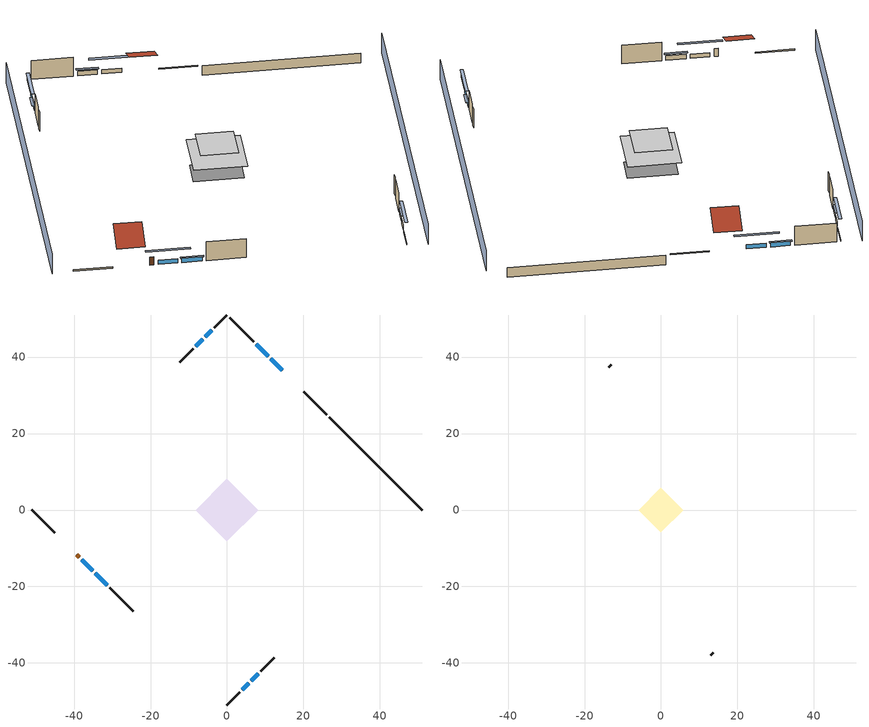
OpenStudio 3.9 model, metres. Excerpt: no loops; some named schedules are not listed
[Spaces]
conditioned space 1
 floor foundation (Slab1 construction): -6.06,1.73 -1.73,6.06 6.06,-1.73 1.73,-6.06 z-2.13
 floor adiabatic (AdiabaticFloorConstruction): -8.21,0 0,8.21 8.21,0 0,-8.21 z2.74
 wall outside (Wall1 construction): 7.05,43.96 0.66,50.35 z0.3:5.18
 wall outside (Wall2 construction): 8.77,-42.23 12.32,-38.68 z0.3:5.18
 wall outside (Wall3 construction): -30.65,-20.35 -24.53,-26.47 z0.3:5.18
 wall outside (Wall4 construction): -8.77,42.23 -12.32,38.68 z0.3:5.18
 wall outside (RimJoist1 construction): 26.1,24.9 20.09,30.92 z0.3:0.61
 wall outside (RimJoist2 construction): 0,-51 3.34,-47.66 z0.3:0.61
 wall outside (RimJoist3 construction): -51,0 -44.99,-6.01 z0.3:0.61
 wall outside (RimJoist4 construction): 0,51 -3.34,47.66 z0.3:0.61
 wall outside (AdiabaticWallConstruction): 14.43,36.57 11.39,39.61 / 10.74,40.26 7.7,43.3 z0.3:1.43; 4,-47.01 5.73,-45.27 / 6.38,-44.62 8.12,-42.89 / -38.03,-12.97 -35.07,-15.94 / -4,47.01 -5.73,45.27 / -6.38,44.62 -8.12,42.89 z0.3:1.4; -34.41,-16.59 -31.31,-19.7 z0.3:1.46
 wall outside (AdiabaticWallConstruction 1): -39.33,-11.67 -38.69,-12.32 z0.3:2.34
 wall foundation (FoundationWall1 construction): 51,0 26.76,24.25 z-2.13:0.3
 window (WindowConstruction): 14.43,36.57 11.39,39.61 z0.3:1.43
 window (WindowConstruction 1): 10.74,40.27 7.7,43.3 z0.3:1.43
 window (WindowConstruction 2): 4,-47.01 5.73,-45.28 z0.3:1.4
 window (WindowConstruction 3): 6.38,-44.62 8.11,-42.89 z0.3:1.4
 window (WindowConstruction 4): -38.03,-12.97 -35.07,-15.94 z0.3:1.4
 window (WindowConstruction 5): -34.41,-16.59 -31.31,-19.7 z0.3:1.46
 window (WindowConstruction 6): -4,47.01 -5.73,45.28 z0.3:1.4
 window (WindowConstruction 7): -6.38,44.62 -8.11,42.89 z0.3:1.4
 door (Door): -39.33,-11.67 -38.69,-12.32 z0.3:2.34
 ceiling adiabatic (AdiabaticFloorConstruction): 0,-8.21 8.21,0 0,8.21 -8.21,0 z2.74
attic - vented 1
 floor to conditioned space 1 (Floor1 construction Reversed): -5.81,0 0,5.81 5.81,0 0,-5.81 z5.18
 wall outside (Wall5 construction): 12.98,-38.02 13.66,-37.34 z0.3:5.18
 wall outside (Wall6 construction): -12.98,38.02 -13.66,37.34 z0.3:5.18
 roof outside (Roof1 construction): 15.09,35.92,5.18 11.2,32.03,7.93 15.54,27.69,7.93 19.43,31.57,5.18
 roof outside (Roof2 construction): -39.99,-11.01,5.18 -36.11,-7.13,7.93 -40.45,-2.79,7.93 -44.33,-6.67,5.18
shading: -3.23,54.24 -54.24,3.23 / 3.23,-54.24 54.24,-3.23 z0:5.18; 9.45,41.55 16.37,34.63 16.8,35.06 9.89,41.98 z4.18; 7.49,43.52 10.95,40.05 11.38,40.48 7.92,43.95 z1.74; 7.67,-43.34 2.06,-48.94 2.49,-49.38 8.1,-43.77 z4.15; 8.33,-42.67 6.17,-44.83 6.6,-45.26 8.76,-43.1 z1.71; -33.13,-17.88 -39.97,-11.03 -40.4,-11.46 -33.56,-18.31 z4.15; -31.09,-19.91 -34.63,-16.38 -35.06,-16.81 -31.52,-20.34 z1.77; -7.67,43.34 -2.06,48.94 -2.49,49.38 -8.1,43.77 z4.15; -8.33,42.67 -6.17,44.83 -6.6,45.26 -8.76,43.1 z1.71
[Site]
Portland Intl Arpt_OR: Latitude {deg}=45.59; Longitude {deg}=-122.6; Time Zone {hr}=-8; Elevation {m}=33; Terrain=Suburbs; Keep Site Location Information=Yes
[Site:GroundTemperature:Shallow]
10.2558, 8.96328, 8.85977, 9.47314, 11.9355, 14.3863, 16.5111, 17.8571, 17.9714, 16.8767, 14.8061, 12.4304
[Site:WaterMainsTemperature]
Calculation Method=Schedule; Temperature Schedule=mains temperature schedule
[Building]
Building 1
[Material] Roughness=Rough
Name | Thickness {m} | Conductivity {W/m-K} | Density {kg/m3} | Specific Heat {J/kg-K} | Thermal Absorptance | Solar Absorptance | Visible Absorptance
asphalt or fiberglass shingles | 0.00635 | 0.162714 | 1121.4 | 1465.45 | 0.9 | 0.85 | 0.85
roof rigid ins | 0.00281632 | 0.029427 | 32.04 | 1214.23 | 0.9 | 0.7 | 0.7
osb sheathing 0.5 in. | 0.0127 | 0.115458 | 512.64 | 1214.23 | 0.9 | 0.6 | 0.6
wood siding | 0.0254 | 0.102417 | 544.68 | 1172.36 | 0.9 | 0.85 | 0.85
osb sheathing 0.5 in. 1 | 0.0127 | 0.115458 | 512.64 | 1214.23 | 0.9 | 0.7 | 0.7
wall stud and cavity | 0.1397 | 0.550994 | 139.0536 | 1170.24 | 0.9 | 0.7 | 0.7
gypsum board | 0.0127 | 0.160291 | 801 | 837.4 | 0.9 | 0.6 | 0.6
wall stud and cavity 1 | 0.1397 | 0.727959 | 139.0536 | 1170.24 | 0.9 | 0.6 | 0.6
rim joist stud and cavity | 0.0508 | 0.178688 | 50.32683 | 1063.81 | 0.9 | 0.6 | 0.6
ceiling loosefill ins | 0.254 | 0.0480833 | 16.02 | 1046.75 | 0.9 | 0.7 | 0.7
ceiling stud and cavity | 0.1397 | 0.104117 | 65.682 | 1177.47 | 0.9 | 0.7 | 0.7
concrete 8.0 in. | 0.2032 | 1.803125 | 2242.8 | 837.4 | 0.9 | 0.7 | 0.7
gypsum board 1 | 0.0127 | 0.160291 | 801 | 837.4 | 0.9 | 0.7 | 0.7
concrete 4.0 in. | 0.1016 | 1.803125 | 2242.8 | 837.4 | 0.9 | 0.7 | 0.7
floor covering | 0.0127 | 0.0450781 | 54.468 | 1339.84 | 0.9 | 0.9 | 0.9
wood siding 1; wood siding 2 | 0.0254 | 0.102417 | 544.68 | 1172.36
wall rigid ins; floor rigid ins | 0.512978 | 0.029427 | 32.04 | 1214.23 | 0.9 | 0.7 | 0.7
wall stud and cavity 2 | 0.0889 | 0.380278 | 52.3479 | 1209.89 | 0.9 | 0.7 | 0.7
door material | 0.04445 | 0.0612267 | 512.64 | 1214.23 | 0.9 | 0.7 | 0.7
floor stud and cavity | 0.1397 | 1.75129 | 37.0049 | 1207.88 | 0.9 | 0.7 | 0.7
osb sheathing 0.75 in. | 0.01905 | 0.115458 | 512.64 | 1214.23 | 0.9 | 0.7 | 0.7
floor covering 1 | 0.0127 | 0.0433444 | 54.468 | 1339.84 | 0.9 | 0.6 | 0.6
wall stud and cavity 3 | 0.0889 | 0.391764 | 83.0341 | 1211.67 | 0.9 | 0.7 | 0.7
furniture material conditioned space 1 | 0.1524 | 0.115458 | 640.8 | 1214.23 | 0.9 | 0.6 | 0.6
[Construction]
Roof1 construction; Roof2 construction: asphalt or fiberglass shingles, roof rigid ins, osb sheathing 0.5 in.
Wall1 construction; Wall2 construction; Wall3 construction; Wall4 construction: wood siding, osb sheathing 0.5 in. 1, wall stud and cavity, gypsum board
Wall5 construction; Wall6 construction: wood siding, osb sheathing 0.5 in. 1, wall stud and cavity 1
RimJoist1 construction; RimJoist2 construction; RimJoist3 construction; RimJoist4 construction: wood siding, rim joist stud and cavity
Floor1 construction Reversed: gypsum board, ceiling stud and cavity, ceiling loosefill ins
FoundationWall1 construction: concrete 8.0 in., gypsum board 1
Slab1 construction: concrete 4.0 in., floor covering
WindowConstruction; WindowConstruction 1; WindowConstruction 2; WindowConstruction 3; WindowConstruction 4; WindowConstruction 5; WindowConstruction 6; WindowConstruction 7: WindowMaterial
AdiabaticWallConstruction: wood siding 1, wall rigid ins, wall stud and cavity 2, gypsum board
Door: door material
AdiabaticWallConstruction 1: wood siding 2, wall rigid ins, wall stud and cavity 2, gypsum board
AdiabaticFloorConstruction: floor stud and cavity, floor rigid ins, osb sheathing 0.75 in., floor covering 1
PartitionWallConstruction: gypsum board, wall stud and cavity 3, gypsum board
furniture construction conditioned space 1: furniture material conditioned space 1
[WindowMaterial:SimpleGlazingSystem]
WindowMaterial: U-Factor {W/m2-K}=2.15764; Solar Heat Gain Coefficient=0.44
[ThermalZone] Multiplier=1; Use Ideal Air Loads=No
Name | Volume {m3} | Thermostat
conditioned space | 493.619 | conditioned space temperature setpoint
attic - vented | 41.3126
[Sizing:Zone]
attic - vented: Zone Cooling Design Supply Air Temperature Input Method=SupplyAirTemperature; Zone Cooling Design Supply Air Temperature {C}=14; Zone Cooling Design Supply Air Temperature Difference {deltaC}=11.11; Zone Heating Design Supply Air Temperature Input Method=SupplyAirTemperature; Zone Heating Design Supply Air Temperature {C}=40; Zone Heating Design Supply Air Temperature Difference {deltaC}=11.11; Zone Cooling Design Supply Air Humidity Ratio {kg-H2O/kg-air}=0.0085; Zone Heating Design Supply Air Humidity Ratio {kg-H2O/kg-air}=0.008; Cooling Design Air Flow Method=DesignDay; Heating Design Air Flow Method=DesignDay; Account for Dedicated Outdoor Air System=No; Dedicated Outdoor Air System Control Strategy=NeutralSupplyAir; Dedicated Outdoor Air Low Setpoint Temperature for Design {C}=autosize; Dedicated Outdoor Air High Setpoint Temperature for Design {C}=autosize; Zone Load Sizing Method=Sensible Load Only No Latent Load; Zone Latent Cooling Design Supply Air Humidity Ratio Input Method=HumidityRatioDifference; Zone Cooling Design Supply Air Humidity Ratio Difference {kgWater/kgDryAir}=0.005; Zone Latent Heating Design Supply Air Humidity Ratio Input Method=HumidityRatioDifference; Zone Humidification Design Supply Air Humidity Ratio Difference {kgWater/kgDryAir}=0.005; Sizing Option=Coincident
[Space]
Name | Thermal Zone | Volume {m3}
conditioned space 1 | conditioned space | 493.619
attic - vented 1 | attic - vented | 41.3126
[ThermostatSetpoint:DualSetpoint]
conditioned space temperature setpoint: Heating Setpoint Temperature Schedule=heating setpoint; Cooling Setpoint Temperature Schedule=cooling setpoint; Temperature Difference Between Cutout And Setpoint {deltaC}=0
[Foundation:Kiva]
Foundation Kiva 1: Initial Indoor Air Temperature {C}=12.7778; Wall Height Above Grade {m}=0.3048; Wall Depth Below Slab {m}=0.2032
[Foundation:Kiva:Settings]
Soil Conductivity {W/m-K}=1.3848; Soil Density {kg/m3}=1842.3; Soil Specific Heat {J/kg-K}=418.7; Ground Solar Absorptivity=0.9; Ground Thermal Absorptivity=0.9; Ground Surface Roughness {m}=0.03; Far-Field Width {m}=40; Deep-Ground Boundary Condition=ZeroFlux; Deep-Ground Depth {m}=40; Minimum Cell Dimension {m}=0.2; Maximum Cell Growth Coefficient=3; Simulation Timestep=Timestep
[SurfaceProperty:ExposedFoundationPerimeter]
Slab1: Exposed Perimeter Calculation Method=TotalExposedPerimeter; Total Exposed Perimeter {m}=34.29
[SurfaceProperty:IncidentSolarMultiplier] Incident Solar Multiplier=1; Incident Solar Multiplier Schedule=trans schedule winter=0.85 summer=0.7
Window1; Window2; Window3; Window4; Window5; Window6; Window7; Window8
[InternalMass:Definition] Design Level Calculation Method=SurfaceArea
Name | Construction | Surface Area {m2}
partition wall mass | PartitionWallConstruction | 202.436
furniture mass conditioned space 1 | furniture construction conditioned space 1 | 80.97429
[InternalMass] Space or SpaceType=conditioned space 1; Multiplier=1
Name | Internal Mass Definition
partition wall mass | partition wall mass
furniture mass conditioned space 1 | furniture mass conditioned space 1
[Fan:SystemModel]
central ac and furnace supply fan: Availability Schedule=Always On Discrete; Design Maximum Air Flow Rate {m3/s}=0.48469; Speed Control Method=Discrete; Electric Power Minimum Flow Rate Fraction=0.2; Design Pressure Rise {Pa}=500; Motor Efficiency=1; Motor In Air Stream Fraction=1; Design Electric Power Consumption {W}=autosize; Design Power Sizing Method=PowerPerFlow; Electric Power Per Unit Flow Rate {W/(m3/s)}=1059.44; Electric Power Per Unit Flow Rate Per Unit Pressure {W-s/m3-Pa}=1.66667; Fan Total Efficiency=0.7; Motor Loss Radiative Fraction=0; Speed Flow Fraction 1=0.97176; Speed Electric Power Fraction 1=0.91766; Speed Flow Fraction 2=1; Speed Electric Power Fraction 2=1
[EnergyManagementSystem:Sensor]
Name | Output Variable or Output Meter Index Key | Output Variable or Output Meter
central_ac_and_furnace_supply_fan_s; central_ac_and_furnace_supply_fan_s_1 | central ac and furnace supply fan | Fan Electricity Energy
water_heater_T_set | water heater setpoint | Schedule Value
out_pb_s |  | Site Outdoor Air Barometric Pressure
out_wt_s |  | Site Outdoor Air Humidity Ratio
site_vw_s |  | Site Wind Speed
cool_season | cooling season schedule | Schedule Value
central_ac_and_furnace_airloop_Fan_RTF_s | central ac and furnace supply fan | Fan Runtime Fraction Speed 1
central_ac_and_furnace_airloop_Fan_RTF_s_1 | central ac and furnace supply fan | Fan Runtime Fraction Speed 2
natural_vent_s | natural vent schedule | Schedule Value
htg_sp_s; htg_sp_s_1 | heating setpoint | Schedule Value
clg_sp_s; clg_sp_s_1 | cooling setpoint | Schedule Value
htg_load_cond |  | Heating:EnergyTransfer:Zone:CONDITIONED SPACE
clg_load_cond |  | Cooling:EnergyTransfer:Zone:CONDITIONED SPACE
s_conv | Floor1 | Surface Inside Face Convection Heat Gain Energy
s_ig | Floor1 | Surface Inside Face Internal Gains Radiation Heat Gain Energy
s_sol | Floor1 | Surface Inside Face Solar Radiation Heat Gain Energy
s_lgt | Floor1 | Surface Inside Face Lights Radiation Heat Gain Energy
s_surf | Floor1 | Surface Inside Face Net Surface Thermal Radiation Heat Gain Energy
s_conv_1 | FoundationWall1 | Surface Inside Face Convection Heat Gain Energy
s_ig_1 | FoundationWall1 | Surface Inside Face Internal Gains Radiation Heat Gain Energy
s_sol_1 | FoundationWall1 | Surface Inside Face Solar Radiation Heat Gain Energy
s_lgt_1 | FoundationWall1 | Surface Inside Face Lights Radiation Heat Gain Energy
s_surf_1 | FoundationWall1 | Surface Inside Face Net Surface Thermal Radiation Heat Gain Energy
s_conv_2 | inferred conditioned ceiling | Surface Inside Face Convection Heat Gain Energy
s_ig_2 | inferred conditioned ceiling | Surface Inside Face Internal Gains Radiation Heat Gain Energy
s_sol_2 | inferred conditioned ceiling | Surface Inside Face Solar Radiation Heat Gain Energy
s_lgt_2 | inferred conditioned ceiling | Surface Inside Face Lights Radiation Heat Gain Energy
s_surf_2 | inferred conditioned ceiling | Surface Inside Face Net Surface Thermal Radiation Heat Gain Energy
s_conv_3 | inferred conditioned floor | Surface Inside Face Convection Heat Gain Energy
s_ig_3 | inferred conditioned floor | Surface Inside Face Internal Gains Radiation Heat Gain Energy
s_sol_3 | inferred conditioned floor | Surface Inside Face Solar Radiation Heat Gain Energy
s_lgt_3 | inferred conditioned floor | Surface Inside Face Lights Radiation Heat Gain Energy
s_surf_3 | inferred conditioned floor | Surface Inside Face Net Surface Thermal Radiation Heat Gain Energy
s_conv_4 | RimJoist1 | Surface Inside Face Convection Heat Gain Energy
s_ig_4 | RimJoist1 | Surface Inside Face Internal Gains Radiation Heat Gain Energy
s_sol_4 | RimJoist1 | Surface Inside Face Solar Radiation Heat Gain Energy
s_lgt_4 | RimJoist1 | Surface Inside Face Lights Radiation Heat Gain Energy
s_surf_4 | RimJoist1 | Surface Inside Face Net Surface Thermal Radiation Heat Gain Energy
s_conv_5 | RimJoist2 | Surface Inside Face Convection Heat Gain Energy
s_ig_5 | RimJoist2 | Surface Inside Face Internal Gains Radiation Heat Gain Energy
s_sol_5 | RimJoist2 | Surface Inside Face Solar Radiation Heat Gain Energy
s_lgt_5 | RimJoist2 | Surface Inside Face Lights Radiation Heat Gain Energy
s_surf_5 | RimJoist2 | Surface Inside Face Net Surface Thermal Radiation Heat Gain Energy
s_conv_6 | RimJoist3 | Surface Inside Face Convection Heat Gain Energy
s_ig_6 | RimJoist3 | Surface Inside Face Internal Gains Radiation Heat Gain Energy
s_sol_6 | RimJoist3 | Surface Inside Face Solar Radiation Heat Gain Energy
s_lgt_6 | RimJoist3 | Surface Inside Face Lights Radiation Heat Gain Energy
s_surf_6 | RimJoist3 | Surface Inside Face Net Surface Thermal Radiation Heat Gain Energy
s_conv_7 | RimJoist4 | Surface Inside Face Convection Heat Gain Energy
s_ig_7 | RimJoist4 | Surface Inside Face Internal Gains Radiation Heat Gain Energy
s_sol_7 | RimJoist4 | Surface Inside Face Solar Radiation Heat Gain Energy
s_lgt_7 | RimJoist4 | Surface Inside Face Lights Radiation Heat Gain Energy
s_surf_7 | RimJoist4 | Surface Inside Face Net Surface Thermal Radiation Heat Gain Energy
s_conv_8 | Slab1 | Surface Inside Face Convection Heat Gain Energy
s_ig_8 | Slab1 | Surface Inside Face Internal Gains Radiation Heat Gain Energy
s_sol_8 | Slab1 | Surface Inside Face Solar Radiation Heat Gain Energy
s_lgt_8 | Slab1 | Surface Inside Face Lights Radiation Heat Gain Energy
s_surf_8 | Slab1 | Surface Inside Face Net Surface Thermal Radiation Heat Gain Energy
ss_sol | Door1 | Surface Inside Face Solar Radiation Heat Gain Energy
ss_lgt | Door1 | Surface Inside Face Lights Radiation Heat Gain Energy
ss_conv | Door1 | Surface Inside Face Convection Heat Gain Energy
ss_ig | Door1 | Surface Inside Face Internal Gains Radiation Heat Gain Energy
ss_surf | Door1 | Surface Inside Face Net Surface Thermal Radiation Heat Gain Energy
ss_conv_1 | Window1 | Surface Inside Face Convection Heat Gain Energy
ss_ig_1 | Window1 | Surface Inside Face Internal Gains Radiation Heat Gain Energy
ss_surf_1 | Window1 | Surface Inside Face Net Surface Thermal Radiation Heat Gain Energy
ss_trans_in | Window1 | Surface Window Transmitted Solar Radiation Rate
ss_back_out | Window1 | Surface Window Shortwave from Zone Back Out Window Heat Transfer Rate
ss_trans_out | Window1 | Surface Inside Face Initial Transmitted Diffuse Transmitted Out Window Solar Radiation Rate
ss_conv_2 | Window2 | Surface Inside Face Convection Heat Gain Energy
ss_ig_2 | Window2 | Surface Inside Face Internal Gains Radiation Heat Gain Energy
ss_surf_2 | Window2 | Surface Inside Face Net Surface Thermal Radiation Heat Gain Energy
ss_trans_in_1 | Window2 | Surface Window Transmitted Solar Radiation Rate
ss_back_out_1 | Window2 | Surface Window Shortwave from Zone Back Out Window Heat Transfer Rate
ss_trans_out_1 | Window2 | Surface Inside Face Initial Transmitted Diffuse Transmitted Out Window Solar Radiation Rate
ss_conv_3 | Window3 | Surface Inside Face Convection Heat Gain Energy
ss_ig_3 | Window3 | Surface Inside Face Internal Gains Radiation Heat Gain Energy
ss_surf_3 | Window3 | Surface Inside Face Net Surface Thermal Radiation Heat Gain Energy
ss_trans_in_2 | Window3 | Surface Window Transmitted Solar Radiation Rate
ss_back_out_2 | Window3 | Surface Window Shortwave from Zone Back Out Window Heat Transfer Rate
ss_trans_out_2 | Window3 | Surface Inside Face Initial Transmitted Diffuse Transmitted Out Window Solar Radiation Rate
ss_conv_4 | Window4 | Surface Inside Face Convection Heat Gain Energy
ss_ig_4 | Window4 | Surface Inside Face Internal Gains Radiation Heat Gain Energy
ss_surf_4 | Window4 | Surface Inside Face Net Surface Thermal Radiation Heat Gain Energy
ss_trans_in_3 | Window4 | Surface Window Transmitted Solar Radiation Rate
ss_back_out_3 | Window4 | Surface Window Shortwave from Zone Back Out Window Heat Transfer Rate
ss_trans_out_3 | Window4 | Surface Inside Face Initial Transmitted Diffuse Transmitted Out Window Solar Radiation Rate
ss_conv_5 | Window5 | Surface Inside Face Convection Heat Gain Energy
ss_ig_5 | Window5 | Surface Inside Face Internal Gains Radiation Heat Gain Energy
ss_surf_5 | Window5 | Surface Inside Face Net Surface Thermal Radiation Heat Gain Energy
ss_trans_in_4 | Window5 | Surface Window Transmitted Solar Radiation Rate
ss_back_out_4 | Window5 | Surface Window Shortwave from Zone Back Out Window Heat Transfer Rate
ss_trans_out_4 | Window5 | Surface Inside Face Initial Transmitted Diffuse Transmitted Out Window Solar Radiation Rate
ss_conv_6 | Window6 | Surface Inside Face Convection Heat Gain Energy
ss_ig_6 | Window6 | Surface Inside Face Internal Gains Radiation Heat Gain Energy
ss_surf_6 | Window6 | Surface Inside Face Net Surface Thermal Radiation Heat Gain Energy
ss_trans_in_5 | Window6 | Surface Window Transmitted Solar Radiation Rate
ss_back_out_5 | Window6 | Surface Window Shortwave from Zone Back Out Window Heat Transfer Rate
ss_trans_out_5 | Window6 | Surface Inside Face Initial Transmitted Diffuse Transmitted Out Window Solar Radiation Rate
ss_conv_7 | Window7 | Surface Inside Face Convection Heat Gain Energy
ss_ig_7 | Window7 | Surface Inside Face Internal Gains Radiation Heat Gain Energy
ss_surf_7 | Window7 | Surface Inside Face Net Surface Thermal Radiation Heat Gain Energy
ss_trans_in_6 | Window7 | Surface Window Transmitted Solar Radiation Rate
ss_back_out_6 | Window7 | Surface Window Shortwave from Zone Back Out Window Heat Transfer Rate
ss_trans_out_6 | Window7 | Surface Inside Face Initial Transmitted Diffuse Transmitted Out Window Solar Radiation Rate
ss_conv_8 | Window8 | Surface Inside Face Convection Heat Gain Energy
ss_ig_8 | Window8 | Surface Inside Face Internal Gains Radiation Heat Gain Energy
ss_surf_8 | Window8 | Surface Inside Face Net Surface Thermal Radiation Heat Gain Energy
ss_trans_in_7 | Window8 | Surface Window Transmitted Solar Radiation Rate
ss_back_out_7 | Window8 | Surface Window Shortwave from Zone Back Out Window Heat Transfer Rate
ss_trans_out_7 | Window8 | Surface Inside Face Initial Transmitted Diffuse Transmitted Out Window Solar Radiation Rate
s_conv_9 | Wall1 | Surface Inside Face Convection Heat Gain Energy
s_ig_9 | Wall1 | Surface Inside Face Internal Gains Radiation Heat Gain Energy
s_sol_9 | Wall1 | Surface Inside Face Solar Radiation Heat Gain Energy
s_lgt_9 | Wall1 | Surface Inside Face Lights Radiation Heat Gain Energy
s_surf_9 | Wall1 | Surface Inside Face Net Surface Thermal Radiation Heat Gain Energy
s_conv_10 | Wall2 | Surface Inside Face Convection Heat Gain Energy
s_ig_10 | Wall2 | Surface Inside Face Internal Gains Radiation Heat Gain Energy
s_sol_10 | Wall2 | Surface Inside Face Solar Radiation Heat Gain Energy
s_lgt_10 | Wall2 | Surface Inside Face Lights Radiation Heat Gain Energy
s_surf_10 | Wall2 | Surface Inside Face Net Surface Thermal Radiation Heat Gain Energy
s_conv_11 | Wall3 | Surface Inside Face Convection Heat Gain Energy
s_ig_11 | Wall3 | Surface Inside Face Internal Gains Radiation Heat Gain Energy
s_sol_11 | Wall3 | Surface Inside Face Solar Radiation Heat Gain Energy
s_lgt_11 | Wall3 | Surface Inside Face Lights Radiation Heat Gain Energy
s_surf_11 | Wall3 | Surface Inside Face Net Surface Thermal Radiation Heat Gain Energy
s_conv_12 | Wall4 | Surface Inside Face Convection Heat Gain Energy
s_ig_12 | Wall4 | Surface Inside Face Internal Gains Radiation Heat Gain Energy
s_sol_12 | Wall4 | Surface Inside Face Solar Radiation Heat Gain Energy
s_lgt_12 | Wall4 | Surface Inside Face Lights Radiation Heat Gain Energy
s_surf_12 | Wall4 | Surface Inside Face Net Surface Thermal Radiation Heat Gain Energy
im_conv | furniture mass conditioned space 1 | Surface Inside Face Convection Heat Gain Energy
im_ig | furniture mass conditioned space 1 | Surface Inside Face Internal Gains Radiation Heat Gain Energy
im_sol | furniture mass conditioned space 1 | Surface Inside Face Solar Radiation Heat Gain Energy
im_lgt | furniture mass conditioned space 1 | Surface Inside Face Lights Radiation Heat Gain Energy
im_surf | furniture mass conditioned space 1 | Surface Inside Face Net Surface Thermal Radiation Heat Gain Energy
im_conv_1 | partition wall mass | Surface Inside Face Convection Heat Gain Energy
im_ig_1 | partition wall mass | Surface Inside Face Internal Gains Radiation Heat Gain Energy
im_sol_1 | partition wall mass | Surface Inside Face Solar Radiation Heat Gain Energy
im_lgt_1 | partition wall mass | Surface Inside Face Lights Radiation Heat Gain Energy
im_surf_1 | partition wall mass | Surface Inside Face Net Surface Thermal Radiation Heat Gain Energy
airflow_gain | infil flow | Infiltration Sensible Heat Gain Energy
airflow_loss | infil flow | Infiltration Sensible Heat Loss Energy
airflow_gain_1 | natural vent flow | Infiltration Sensible Heat Gain Energy
airflow_loss_1 | natural vent flow | Infiltration Sensible Heat Loss Energy
airflow_gain_2 | whole house fan flow | Infiltration Sensible Heat Gain Energy
airflow_loss_2 | whole house fan flow | Infiltration Sensible Heat Loss Energy
mv_conv | mech vent house fan | Electric Equipment Convective Heating Energy
mv_rad | mech vent house fan | Electric Equipment Radiant Heating Energy
mv_conv_1 | mech vent house fan cfis | Electric Equipment Convective Heating Energy
mv_rad_1 | mech vent house fan cfis | Electric Equipment Radiant Heating Energy
mv_conv_2 | mech vent house fan latent load | Other Equipment Convective Heating Energy
mv_rad_2 | mech vent house fan latent load | Other Equipment Radiant Heating Energy
mv_conv_3 | mech vent house fan sensible load | Other Equipment Convective Heating Energy
mv_rad_3 | mech vent house fan sensible load | Other Equipment Radiant Heating Energy
ig_ee_conv | clothes dryer | Electric Equipment Convective Heating Energy
ig_ee_rad | clothes dryer | Electric Equipment Radiant Heating Energy
ig_ee_conv_1 | clothes washer | Electric Equipment Convective Heating Energy
ig_ee_rad_1 | clothes washer | Electric Equipment Radiant Heating Energy
ig_ee_conv_2 | cooking range | Electric Equipment Convective Heating Energy
ig_ee_rad_2 | cooking range | Electric Equipment Radiant Heating Energy
ig_ee_conv_3 | dishwasher | Electric Equipment Convective Heating Energy
ig_ee_rad_3 | dishwasher | Electric Equipment Radiant Heating Energy
ig_ee_conv_4 | fridge | Electric Equipment Convective Heating Energy
ig_ee_rad_4 | fridge | Electric Equipment Radiant Heating Energy
ig_ee_conv_5 | whole house fan | Electric Equipment Convective Heating Energy
ig_ee_rad_5 | whole house fan | Electric Equipment Radiant Heating Energy
ig_oe_conv | clothes dryer 1 | Other Equipment Convective Heating Energy
ig_oe_rad | clothes dryer 1 | Other Equipment Radiant Heating Energy
ig_oe_conv_1 | cooking range 1 | Other Equipment Convective Heating Energy
ig_oe_rad_1 | cooking range 1 | Other Equipment Radiant Heating Energy
ig_oe_conv_2 | general water use latent | Other Equipment Convective Heating Energy
ig_oe_rad_2 | general water use latent | Other Equipment Radiant Heating Energy
ig_oe_conv_3 | general water use sensible | Other Equipment Convective Heating Energy
ig_oe_rad_3 | general water use sensible | Other Equipment Radiant Heating Energy
ig_oe_conv_4 | water heater energy adjustment1 | Other Equipment Convective Heating Energy
ig_oe_rad_4 | water heater energy adjustment1 | Other Equipment Radiant Heating Energy
ig_oe_conv_5 | water heater lat | Other Equipment Convective Heating Energy
ig_oe_rad_5 | water heater lat | Other Equipment Radiant Heating Energy
ig_oe_conv_6 | water heater sens | Other Equipment Convective Heating Energy
ig_oe_rad_6 | water heater sens | Other Equipment Radiant Heating Energy
[EnergyManagementSystem:Program]
central_ac_and_furnace_supply_fan_disaggregate_program: Set central_ac_and_furnace_supply_fan_clg = 0; If central_ac_and_furnace_clg_coil_s > 0; Set central_ac_and_furnace_supply_fan_clg = central_ac_and_furnace_supply_fan_s; EndIf
central_ac_and_furnace_supply_fan_disaggregate_program_1: Set central_ac_and_furnace_supply_fan_primary_htg = 0; If central_ac_and_furnace_htg_coil_s > 0; Set central_ac_and_furnace_supply_fan_primary_htg = central_ac_and_furnace_supply_fan_s_1; EndIf
water_heater_InletAir: Set water_heater_Tamb_act = water_heater_amb_temp; Set water_heater_RHamb_act = 0; Set water_heater_RHamb_act = water_heater_RHamb_act + (water_heater_amb_rh / 100) / 1; Set water_heater_sens_act = (0 - water_heater_sens_cool - (water_heater_tl + water_heater_fan_pwr)) / 1; Set water_heater_lat_act = (0 - water_heater_lat_cool) / 1
water_heater_Control: Set water_heater_HPWHSchedOverride = water_heater_T_set; If (water_heater_amb_temp<5.56) || (water_heater_amb_temp>48.89); Set water_heater_UESchedOverride = water_heater_T_set; Set water_heater_LESchedOverride = water_heater_T_set; Else; Set water_heater_UESchedOverride = water_heater_T_set - 9.0; Set water_heater_LESchedOverride = 0; EndIf
water_heater_hpwh_EC_adj: If WarmupFlag == 0; Set dhw_e_cons = water_heater_tank_energy + water_heater_tank_on_cycle_parasitic + water_heater_tank_off_cycle_parasitic + water_heater_coil_energy + water_heater_fan_energy; Set water_heater_hpwh_ec_adj_act = 0.0 * dhw_e_cons / 1; EndIf
fridge_schedule_program: Set Tin = fridge_tin_s*(9.0/5.0)+32.0; Set fridge_schedule_act = 0; If (Hour == 0); Set fridge_schedule_act = (-0.487+0.019*Tin); ElseIf (Hour == 1); Set fridge_schedule_act = (-0.34+0.016*Tin); ElseIf (Hour == 2); Set fridge_schedule_act = (-0.37+0.017*Tin); ElseIf (Hour == 3); Set fridge_schedule_act = (-0.361+0.016*Tin); ElseIf (Hour == 4); Set fridge_schedule_act = (-0.515+0.018*Tin); ElseIf (Hour == 5); Set fridge_schedule_act = (-0.684+0.021*Tin); ElseIf (Hour == 6); Set fridge_schedule_act = (-0.471+0.019*Tin); ElseIf (Hour == 7); Set fridge_schedule_act = (-0.159+0.015*Tin); ElseIf (Hour == 8); Set fridge_schedule_act = (-0.079+0.015*Tin); ElseIf (Hour == 9); Set fridge_schedule_act = (-0.417+0.019*Tin); ElseIf (Hour == 10); Set fridge_schedule_act = (-0.411+0.018*Tin); ElseIf (Hour == 11); Set fridge_schedule_act = (-0.386+0.018*Tin); ElseIf (Hour == 12); Set fridge_schedule_act = (-0.24+0.016*Tin); ElseIf (Hour == 13); Set fridge_schedule_act = (-0.314+0.017*Tin); ElseIf (Hour == 14); Set fridge_schedule_act = (-0.16+0.015*Tin); ElseIf (Hour == 15); Set fridge_schedule_act = (-0.121+0.015*Tin); ElseIf (Hour == 16); Set fridge_schedule_act = (-0.469+0.02*Tin); ElseIf (Hour == 17); Set fridge_schedule_act = (-0.412+0.02*Tin); ElseIf (Hour == 18); Set fridge_schedule_act = (-0.091+0.017*Tin); ElseIf (Hour == 19); Set fridge_schedule_act = (0.077+0.014*Tin); ElseIf (Hour == 20); Set fridge_schedule_act = (-0.118+0.016*Tin); ElseIf (Hour == 21); Set fridge_schedule_act = (-0.247+0.017*Tin); ElseIf (Hour == 22); Set fridge_schedule_act = (-0.445+0.019*Tin); ElseIf (Hour == 23); Set fridge_schedule_act = (-0.544+0.02*Tin); EndIf
natural_vent_program: Set Tin = tin_s; Set Tout = tout_s; Set Wout = out_wt_s; Set Pbar = out_pb_s; Set Phiout = (@RhFnTdbWPb Tout Wout Pbar); Set MaxHR = 0.0115; Set Tnvsp = (htg_sp_s + clg_sp_s) / 2; Set NVavail = natural_vent_s; Set ClgSsnAvail = cool_season; Set Qnv = 0; Set Qwhf = 0; Set whole_house_fan_mix_act = 0; Set whole_house_fan_act = 0; If ((Wout < MaxHR) && (Tin > Tout) && (Tin > Tnvsp) && (ClgSsnAvail > 0)); Set WHF_Flow = 0; Set Adj = (Tin-Tnvsp)/(Tin-Tout); Set Adj = (@Min Adj 1); Set Adj = (@Max Adj 0); If (WHF_Flow > 0); Set Qwhf = WHF_Flow*Adj; Set whole_house_fan_mix_act = WHF_Flow*Adj; Set WHF_W = 0; Set whole_house_fan_act = WHF_W*Adj; ElseIf (NVavail > 0); Set NVArea = 0; Set Cs = 0.0001989901015519336; Set Cw = 9.427809940705214e-05; Set Tdiff = Tin-Tout; Set dT = (@Abs Tdiff); Set Vwind = site_vw_s; Set SGNV = NVArea*Adj*((((Cs*dT)+(Cw*(Vwind^2)))^0.5)/1000); Set MaxNV = 2.7423292766208007; Set Qnv = (@Min SGNV MaxNV); EndIf; EndIf; Set natural_vent_flow_act = Qnv; Set whole_house_fan_flow_act = Qwhf; Set natural_vent_program_Qnv = Qnv; Set natural_vent_program_Qwhf = Qwhf
infil_program: Set p_m = 0.14; Set p_s = 0.22; Set s_m = 270; Set s_s = 370; Set z_m = 9.99744; Set z_s = 5.410200000000001; Set f_t = (((s_m/z_m)^p_m)*((z_s/s_s)^p_s)); Set Tdiff = tin_s-tout_s; Set dT = @Abs Tdiff; Set c = 0.2667; Set Cs = 0.1015; Set Cw = 0.1495; Set n = 0.65; Set sft = (f_t*0.7000000000000001); Set temp1 = ((c*Cw)*((sft*site_vw_s)^(2*n)))^2; Set Qinf = (((c*Cs*(dT^n))^2)+temp1)^0.5; Set Qinf = (@Max Qinf 0); Set mech_vent_house_fan_sensible_load_act = 0.0; Set mech_vent_house_fan_latent_load_act = 0.0; Set OASupInPb = out_pb_s; Set OASupInTemp = tout_s; Set OASupInW = out_wt_s; Set OASupRho = (@RhoAirFnPbTdbW OASupInPb OASupInTemp OASupInW); Set OASupCp = (@CpAirFnW OASupInW); Set OASupInEnth = (@HFnTdbW OASupInTemp OASupInW); Set ZoneTemp = tin_s; Set ZoneW = win_s; Set ZoneCp = (@CpAirFnW ZoneW); Set ZoneAirEnth = (@HFnTdbW ZoneTemp ZoneW); Set mech_vent_house_fan_cfis_act = 0.0; Set QWHV_cfis_sup = 0.0; Set QWHV_cfis_suppl_sup = 0.0; Set QWHV_cfis_suppl_exh = 0.0; Set Qrange = 0; Set Qbath = 0; Set Qdryer = 0; Set QWHV_sup = 0.0; Set QWHV_exh = 0.0; Set Qsupply = QWHV_sup + QWHV_cfis_sup + QWHV_cfis_suppl_sup; Set Qexhaust = Qrange + Qbath + Qdryer + QWHV_exh + QWHV_cfis_suppl_exh; Set Qfan = (@Max Qexhaust Qsupply); Set Qducts = 0; If Qducts < 0; Set Qsupply = Qsupply - Qducts; Else; Set Qexhaust = Qexhaust + Qducts; EndIf; Set Qfan_with_ducts = (@Max Qexhaust Qsupply); Set Qimb = (@Abs (Qsupply - Qexhaust)); If Qinf + Qimb > 0; Set Qtot = Qfan_with_ducts + (Qinf^2) / (Qinf + Qimb); Else; Set Qtot = Qfan_with_ducts; EndIf; Set Qinf_adj = Qtot - Qfan; Set infil_flow_act = Qinf_adj; Set infil_program_Qinf = Qinf_adj; Set infil_program_Qfan = Qfan; Set Qload = Qfan; Set Effectiveness_Sens = 0.0; Set Effectiveness_Lat = 0.0; Set Fan_MFR = Qload * OASupRho; Set ZoneInEnth = OASupInEnth; Set ZoneInTemp = OASupInTemp; Set FanTotalToCond = Fan_MFR * (ZoneInEnth - ZoneAirEnth); Set FanSensToCond = Fan_MFR * ZoneCp * (ZoneInTemp - ZoneTemp); Set FanLatToCond = FanTotalToCond - FanSensToCond; Set mech_vent_house_fan_sensible_load_act = mech_vent_house_fan_sensible_load_act + FanSensToCond; Set mech_vent_house_fan_latent_load_act = mech_vent_house_fan_latent_load_act + FanLatToCond
unmet_hours_program: Set htg_unmet_hours = 0; Set clg_unmet_hours = 0; Set unit_htg_unmet_hours = 0; If ((DayOfYear >= 1) && (DayOfYear <= 365)); Set unit_htg_unmet_hours = unit_htg_unmet_hours + conditioned_space_htg_unmet_s; If unit_htg_unmet_hours > htg_unmet_hours; Set htg_unmet_hours = unit_htg_unmet_hours; EndIf; EndIf; Set unit_clg_unmet_hours = 0; If ((DayOfYear >= 1) && (DayOfYear <= 365)); Set unit_clg_unmet_hours = unit_clg_unmet_hours + conditioned_space_clg_unmet_s; If unit_clg_unmet_hours > clg_unmet_hours; Set clg_unmet_hours = unit_clg_unmet_hours; EndIf; EndIf
total_loads_program: Set loads_htg_tot = 0; Set loads_clg_tot = 0; If htg_load_cond > 0; Set loads_htg_tot = loads_htg_tot + (htg_load_cond - clg_load_cond) * 1.0; EndIf; Set loads_htg_tot = (@Max loads_htg_tot 0); If clg_load_cond > 0; Set loads_clg_tot = loads_clg_tot + (clg_load_cond - htg_load_cond) * 1.0; EndIf; Set loads_clg_tot = (@Max loads_clg_tot 0)
total_airflows_program: Set total_infil_flow_rate = 0; Set total_mechvent_flow_rate = 0; Set total_natvent_flow_rate = 0; Set total_whf_flow_rate = 0; Set total_infil_flow_rate = total_infil_flow_rate + (infil_program_Qinf * 1); Set total_mechvent_flow_rate = total_mechvent_flow_rate + (infil_program_Qfan * 1); Set total_natvent_flow_rate = total_natvent_flow_rate + (natural_vent_program_Qnv * 1); Set total_whf_flow_rate = total_whf_flow_rate + (natural_vent_program_Qwhf * 1)
[EnergyManagementSystem:ProgramCallingManager]
central_ac_and_furnace_supply_fan_disaggregate_program_calling_manager: EndOfSystemTimestepBeforeHVACReporting; central_ac_and_furnace_supply_fan_disaggregate_program
central_ac_and_furnace_supply_fan_disaggregate_program_calling_manager 1: EndOfSystemTimestepBeforeHVACReporting; central_ac_and_furnace_supply_fan_disaggregate_program_1
water_heater_ProgramManager: InsideHVACSystemIterationLoop; water_heater_Control; water_heater_InletAir
water_heater_hpwh_EC_adj_ProgramManager: EndOfSystemTimestepBeforeHVACReporting; water_heater_hpwh_EC_adj
fridge_schedule_program_calling_manager: BeginZoneTimestepAfterInitHeatBalance; fridge_schedule_program
natural_vent_program_calling_manager: BeginZoneTimestepAfterInitHeatBalance; natural_vent_program
infil_program_calling_manager: BeginZoneTimestepAfterInitHeatBalance; infil_program
unmet_hours_program_calling_manager: EndOfZoneTimestepBeforeZoneReporting; unmet_hours_program
total_loads_program_calling_manager: EndOfZoneTimestepAfterZoneReporting; total_loads_program
component_loads_program_calling_manager: EndOfZoneTimestepAfterZoneReporting; component_loads_program
total_airflows_program_calling_manager: EndOfZoneTimestepAfterZoneReporting; total_airflows_program
[EnergyManagementSystem:OutputVariable] Type of Data in Variable=Summed; Update Frequency=SystemTimestep; Units=J
Name | EMS Variable | EMS Program or Subroutine
central ac and furnace supply fan disaggregate clg | central_ac_and_furnace_supply_fan_clg | central_ac_and_furnace_supply_fan_disaggregate_program
central ac and furnace supply fan disaggregate htg primary | central_ac_and_furnace_supply_fan_primary_htg | central_ac_and_furnace_supply_fan_disaggregate_program_1
[EnergyManagementSystem:Actuator]
Name | Actuated Component | Actuated Component Type | Actuated Component Control Type | Zone or Space
water_heater_sens_act | water heater sens | OtherEquipment | Power Level | conditioned space 1
water_heater_lat_act | water heater lat | OtherEquipment | Power Level | conditioned space 1
water_heater_LESchedOverride | water heater BottomElementSetpoint | Schedule:Constant | Schedule Value
water_heater_UESchedOverride | water heater TopElementSetpoint | Schedule:Constant | Schedule Value
water_heater_HPWHSchedOverride | water heater setpoint | Schedule:Constant | Schedule Value
water_heater_hpwh_ec_adj_act | water heater energy adjustment1 | OtherEquipment | Power Level | conditioned space 1
fridge_schedule_act | fridge schedule | Schedule:Constant | Schedule Value
natural_vent_flow_act | natural vent flow | Zone Infiltration | Air Exchange Flow Rate
whole_house_fan_flow_act | whole house fan flow | Zone Infiltration | Air Exchange Flow Rate
whole_house_fan_act | whole house fan | ElectricEquipment | Electricity Rate | conditioned space 1
whole_house_fan_mix_act | whole house fan mix | ZoneMixing | Air Exchange Flow Rate
mech_vent_house_fan_cfis_act | mech vent house fan cfis | ElectricEquipment | Electricity Rate | conditioned space 1
mech_vent_house_fan_sensible_load_act | mech vent house fan sensible load | OtherEquipment | Power Level | conditioned space 1
mech_vent_house_fan_latent_load_act | mech vent house fan latent load | OtherEquipment | Power Level | conditioned space 1
infil_flow_act | infil flow | Zone Infiltration | Air Exchange Flow Rate
[OtherEquipment:Definition] Design Level Calculation Method=EquipmentLevel
Name | Design Level {W} | Fraction Latent | Fraction Radiant | Fraction Lost
water heater sens; mech vent house fan sensible load | 0 | 0 | 0 | 0
water heater lat; general water use latent; mech vent house fan latent load | 0 | 1 | 0 | 0
water heater energy adjustment1 | 0.01 | 0 | 0 | 1
clothes dryer 2; cooking range 2 | 0 | 0 | 0 | 1
general water use sensible | 0 | 0 | 0.6 | 0
[OtherEquipment] Space or SpaceType=conditioned space 1
Name | Other Equipment Definition | Schedule | Fuel Type
water heater sens | water heater sens | Always On Discrete
water heater lat | water heater lat | Always On Discrete
water heater energy adjustment1 | water heater energy adjustment1 | Always On Discrete | Electricity
clothes dryer 1 | clothes dryer 2 | clothes dryer schedule | Electricity
cooking range 1 | cooking range 2 | cooking range schedule | Electricity
general water use sensible | general water use sensible | general water use schedule
general water use latent | general water use latent | general water use schedule
mech vent house fan sensible load | mech vent house fan sensible load | Always On Discrete
mech vent house fan latent load | mech vent house fan latent load | Always On Discrete
[ElectricEquipment:Definition] Design Level Calculation Method=EquipmentLevel; Fraction Latent=0
Name | Design Level {W} | Fraction Radiant | Fraction Lost
clothes washer; clothes dryer; dishwasher; cooking range; whole house fan; mech vent house fan | 0 | 0 | 1
fridge | 130.023 | 0.6 | 0
mech vent house fan cfis | 0 | 0 | 0
[ElectricEquipment] Space or SpaceType=conditioned space 1
Name | Electric Equipment Definition | Schedule
clothes washer | clothes washer | clothes washer schedule
clothes dryer | clothes dryer | clothes dryer schedule
dishwasher | dishwasher | dishwasher schedule
fridge | fridge | fridge schedule
cooking range | cooking range | cooking range schedule
whole house fan | whole house fan | Always On Discrete
mech vent house fan | mech vent house fan | mech vent house fan schedule
mech vent house fan cfis | mech vent house fan cfis | mech vent house fan cfis schedule
[WaterUse:Equipment:Definition] Peak Flow Rate {m3/s}=0
Name | Target Temperature Schedule
dhw fixtures; dhw distribution waste | mixed water temperature schedule
clothes washer; dishwasher
[WaterUse:Equipment]
Name | Water Use Equipment Definition | Flow Rate Fraction Schedule
dhw fixtures | dhw fixtures | dhw fixtures schedule
dhw distribution waste | dhw distribution waste | dhw fixtures schedule
clothes washer | clothes washer | clothes washer schedule
dishwasher | dishwasher | dishwasher schedule
[EnergyManagementSystem:InternalVariable]
central_ac_and_furnace_airloop_max_sup_fan_mfr: Internal Data Index Key=central ac and furnace supply fan; Internal Data Type=Fan Maximum Mass Flow Rate
[SpaceInfiltration:DesignFlowRate] Space or SpaceType=conditioned space 1; Schedule=Always On Discrete; Design Flow Rate Calculation Method=Flow/Space; Design Flow Rate {m3/s}=0
natural vent flow; whole house fan flow; infil flow
[ZoneMixing]
whole house fan mix: Zone or Space=attic - vented; Schedule=Always On Continuous; Design Flow Rate Calculation Method=Flow/Zone; Design Flow Rate {m3/s}=0; Source Zone or Space=conditioned space
[SpaceInfiltration:EffectiveLeakageArea]
infil attic - vented 1: Space or SpaceType=attic - vented 1; Schedule=Always On Discrete; Effective Air Leakage Area {cm2}=2248.96; Stack Coefficient=0.000127727; Wind Coefficient=4.14618e-05
[Schedule:Ruleset]
Name | Default Day Schedule
heating setpoint | heating setpoint default day
cooling setpoint | cooling setpoint default day
trans schedule winter=0.85 summer=0.7 | trans schedule winter=0.85 summer=0.7 default day
clothes washer schedule | clothes washer schedule default day
clothes dryer schedule | clothes dryer schedule default day
dishwasher schedule | dishwasher schedule default day
cooking range schedule | cooking range schedule default day
dhw fixtures schedule | dhw fixtures schedule default day
general water use schedule | general water use schedule default day
cooling season schedule | cooling season schedule default day
natural vent schedule | natural vent schedule default day
[Schedule:Day]
heating setpoint default day; cooling setpoint default day; trans schedule winter=0.85 summer=0.7 default day; clothes washer schedule default day; clothes washer schedule day 1; clothes dryer schedule default day; clothes dryer schedule day 1; dishwasher schedule default day; dishwasher schedule day 1; cooking range schedule default day; cooking range schedule day 1; dhw fixtures schedule default day; dhw fixtures schedule day 1; general water use schedule default day; general water use schedule day 1; cooling season schedule default day; cooling season schedule day; cooling season schedule day 2; natural vent schedule default day: 24, 0, 0
heating setpoint day: 24, 0, 12.7778
cooling setpoint day: 24, 0, 23.8889
trans schedule winter=0.85 summer=0.7 day; trans schedule winter=0.85 summer=0.7 day 2: 24, 0, 0.85
trans schedule winter=0.85 summer=0.7 day 1: 24, 0, 0.7
clothes washer schedule day: 1, 0, 0.104651, 2, 0, 0.0813953, 4, 0, 0.0465116, 5, 0, 0.0813953, 6, 0, 0.127907, 7, 0, 0.255814, 8, 0, 0.569767, 9, 0, 0.848837, 10, 0, 1, 11, 0, 0.976744, 12, 0, 0.872093, 13, 0, 0.77907, 14, 0, 0.697674, 15, 0, 0.569767, 16, 0, 0.593023, 17, 0, 0.581395, 21, 0, 0.569767, 22, 0, 0.546512, 23, 0, 0.372093, 24, 0, 0.197674
clothes dryer schedule day: 1, 0, 0.123457, 2, 0, 0.0740741, 3, 0, 0.0493827, 4, 0, 0.0246914, 5, 0, 0.0493827, 6, 0, 0.0740741, 7, 0, 0.197531, 8, 0, 0.395062, 9, 0, 0.592593, 10, 0, 0.839506, 11, 0, 0.962963, 12, 0, 1, 13, 0, 0.91358, 14, 0, 0.82716, 15, 0, 0.716049, 16, 0, 0.753086, 17, 0, 0.679012, 18, 0, 0.666667, 20, 0, 0.62963, 21, 0, 0.641975, 22, 0, 0.666667, 23, 0, 0.54321, 24, 0, 0.296296
dishwasher schedule day: 1, 0, 0.135135, 2, 0, 0.0630631, 3, 0, 0.045045, 5, 0, 0.027027, 6, 0, 0.0900901, 7, 0, 0.18018, 8, 0, 0.279279, 9, 0, 0.522523, 10, 0, 0.585586, 11, 0, 0.504505, 12, 0, 0.432432, 13, 0, 0.378378, 14, 0, 0.414414, 15, 0, 0.324324, 17, 0, 0.342342, 18, 0, 0.441441, 19, 0, 0.783784, 20, 0, 1, 21, 0, 0.810811, 22, 0, 0.603604, 23, 0, 0.396396, 24, 0, 0.279279
cooking range schedule day: 5, 0, 0.0597015, 6, 0, 0.11194, 7, 0, 0.171642, 8, 0, 0.291045, 11, 0, 0.343284, 12, 0, 0.402985, 13, 0, 0.462687, 14, 0, 0.343284, 15, 0, 0.291045, 16, 0, 0.402985, 17, 0, 0.567164, 18, 0, 1, 19, 0, 0.850746, 20, 0, 0.432836, 21, 0, 0.291045, 22, 0, 0.231343, 23, 0, 0.171642, 24, 0, 0.11194
dhw fixtures schedule day: 1, 0, 0.139535, 2, 0, 0.0697674, 3, 0, 0.0465116, 4, 0, 0.0581395, 5, 0, 0.116279, 6, 0, 0.395349, 7, 0, 0.906977, 8, 0, 1, 9, 0, 0.930233, 10, 0, 0.77907, 11, 0, 0.651163, 12, 0, 0.546512, 13, 0, 0.465116, 14, 0, 0.406977, 15, 0, 0.383721, 16, 0, 0.360465, 17, 0, 0.44186, 18, 0, 0.593023, 20, 0, 0.697674, 21, 0, 0.639535, 22, 0, 0.55814, 23, 0, 0.44186, 24, 0, 0.302326
general water use schedule day: 1, 0, 0.315068, 3, 0, 0.287671, 4, 0, 0.342466, 5, 0, 0.369863, 6, 0, 0.520548, 7, 0, 0.60274, 8, 0, 0.534247, 10, 0, 0.506849, 11, 0, 0.465753, 14, 0, 0.479452, 15, 0, 0.534247, 16, 0, 0.589041, 17, 0, 0.69863, 18, 0, 0.876712, 19, 0, 0.890411, 20, 0, 0.986301, 21, 0, 1, 22, 0, 0.863014, 23, 0, 0.616438, 24, 0, 0.465753
cooling season schedule day 1; natural vent schedule day: 24, 0, 1
[Schedule:Rule] Apply Monday=Yes; Apply Wednesday=Yes; Apply Friday=Yes; Date Specification Type=DateRange; Start Day=1
Name | Schedule Ruleset | Rule Order | Day Schedule | Apply Sunday | Apply Tuesday | Apply Thursday | Apply Saturday | Start Month | End Month | End Day
heating setpoint allday rule | heating setpoint | 0 | heating setpoint day | Yes | Yes | Yes | Yes | 1 | 12 | 31
cooling setpoint allday rule | cooling setpoint | 0 | cooling setpoint day | Yes | Yes | Yes | Yes | 1 | 12 | 31
trans schedule winter=0.85 summer=0.7 allday rule | trans schedule winter=0.85 summer=0.7 | 2 | trans schedule winter=0.85 summer=0.7 day | Yes | Yes | Yes | Yes | 1 | 5 | 31
trans schedule winter=0.85 summer=0.7 allday rule 1 | trans schedule winter=0.85 summer=0.7 | 1 | trans schedule winter=0.85 summer=0.7 day 1 | Yes | Yes | Yes | Yes | 6 | 9 | 30
trans schedule winter=0.85 summer=0.7 allday rule 2 | trans schedule winter=0.85 summer=0.7 | 0 | trans schedule winter=0.85 summer=0.7 day 2 | Yes | Yes | Yes | Yes | 10 | 12 | 31
clothes washer schedule allday rule | clothes washer schedule | 1 | clothes washer schedule day | Yes | Yes | Yes | Yes | 1 | 12 | 31
clothes washer schedule allday rule 1 | clothes washer schedule | 0 | clothes washer schedule day 1 | Yes | Yes | Yes | Yes | 1 | 12 | 31
clothes dryer schedule allday rule | clothes dryer schedule | 1 | clothes dryer schedule day | Yes | Yes | Yes | Yes | 1 | 12 | 31
clothes dryer schedule allday rule 1 | clothes dryer schedule | 0 | clothes dryer schedule day 1 | Yes | Yes | Yes | Yes | 1 | 12 | 31
dishwasher schedule allday rule | dishwasher schedule | 1 | dishwasher schedule day | Yes | Yes | Yes | Yes | 1 | 12 | 31
dishwasher schedule allday rule 1 | dishwasher schedule | 0 | dishwasher schedule day 1 | Yes | Yes | Yes | Yes | 1 | 12 | 31
cooking range schedule allday rule | cooking range schedule | 1 | cooking range schedule day | Yes | Yes | Yes | Yes | 1 | 12 | 31
cooking range schedule allday rule 1 | cooking range schedule | 0 | cooking range schedule day 1 | Yes | Yes | Yes | Yes | 1 | 12 | 31
dhw fixtures schedule allday rule | dhw fixtures schedule | 1 | dhw fixtures schedule day | Yes | Yes | Yes | Yes | 1 | 12 | 31
dhw fixtures schedule allday rule 1 | dhw fixtures schedule | 0 | dhw fixtures schedule day 1 | Yes | Yes | Yes | Yes | 1 | 12 | 31
general water use schedule allday rule | general water use schedule | 1 | general water use schedule day | Yes | Yes | Yes | Yes | 1 | 12 | 31
general water use schedule allday rule 1 | general water use schedule | 0 | general water use schedule day 1 | Yes | Yes | Yes | Yes | 1 | 12 | 31
cooling season schedule allday rule | cooling season schedule | 2 | cooling season schedule day | Yes | Yes | Yes | Yes | 1 | 5 | 31
cooling season schedule allday rule 1 | cooling season schedule | 1 | cooling season schedule day 1 | Yes | Yes | Yes | Yes | 6 | 9 | 30
cooling season schedule allday rule 2 | cooling season schedule | 0 | cooling season schedule day 2 | Yes | Yes | Yes | Yes | 10 | 12 | 31
natural vent schedule rule | natural vent schedule | 0 | natural vent schedule day | No | No | No | No | 1 | 12 | 31
[Schedule:Constant]
Name | Value
Always On Discrete; Always On Continuous; mech vent house fan schedule; mech vent house fan cfis schedule | 1
water heater TopElementSetpoint; water heater BottomElementSetpoint; fridge schedule | 0
water heater setpoint | 51.6667
mixed water temperature schedule | 40.5556
[Schedule:FixedInterval]
mains temperature schedule: Interval Length {minutes}=1440; Start Month=1; Start Day=1; Value 1=13.0633; Value 2=13.0189; Value 3=12.975; Value 4=12.9328; Value 5=12.8917; Value 6=12.8517; Value 7=12.8122; Value 8=12.7744; Value 9=12.7378; Value 10=12.7017; Value 11=12.6672; Value 12=12.6339; Value 13=12.6017; Value 14=12.5706; Value 15=12.5411; Value 16=12.5122; Value 17=12.485; Value 18=12.4583; Value 19=12.4333; Value 20=12.41; Value 21=12.3872; Value 22=12.3661; Value 23=12.3456; Value 24=12.3272; Value 25=12.3094; Value 26=12.2933; Value 27=12.2783; Value 28=12.2644; Value 29=12.2517; Value 30=12.2406; Value 31=12.2306; Value 32=12.2222; Value 33=12.215; Value 34=12.2089; Value 35=12.2039; Value 36=12.2006; Value 37=12.1983; Value 38=12.1978; Value 39=12.1978; Value 40=12.2; Value 41=12.2028; Value 42=12.2072; Value 43=12.2128; Value 44=12.2194; Value 45=12.2278; Value 46=12.2372; Value 47=12.2483; Value 48=12.26; Value 49=12.2733; Value 50=12.2883; Value 51=12.3039; Value 52=12.3211; Value 53=12.3394; Value 54=12.3594; Value 55=12.38; Value 56=12.4022; Value 57=12.4256; Value 58=12.4506; Value 59=12.4761; Value 60=12.5033; Value 61=12.5317; Value 62=12.5611; Value 63=12.5917; Value 64=12.6233; Value 65=12.6567; Value 66=12.6906; Value 67=12.7261; Value 68=12.7628; Value 69=12.8; Value 70=12.8389; Value 71=12.8789; Value 72=12.9194; Value 73=12.9617; Value 74=13.0044; Value 75=13.0489; Value 76=13.0939; Value 77=13.14; Value 78=13.1872; Value 79=13.2356; Value 80=13.285; Value 81=13.335; Value 82=13.3861; Value 83=13.4383; Value 84=13.4911; Value 85=13.545; Value 86=13.6; Value 87=13.6556; Value 88=13.7122; Value 89=13.77; Value 90=13.8283; Value 91=13.8872; Value 92=13.9472; Value 93=14.0078; Value 94=14.0689; Value 95=14.1311; Value 96=14.1944; Value 97=14.2578; Value 98=14.3222; Value 99=14.3872; Value 100=14.4528; Value 101=14.5189; Value 102=14.5856; Value 103=14.6533; Value 104=14.7211; Value 105=14.7894; Value 106=14.8589; Value 107=14.9283; Value 108=14.9983; Value 109=15.0689; Value 110=15.14; Value 111=15.2111; Value 112=15.2833; Value 113=15.3556; Value 114=15.4278; Value 115=15.5006; Value 116=15.5739; Value 117=15.6478; Value 118=15.7211; Value 119=15.7956; Value 120=15.8694; Value 121=15.9439; Value 122=16.0189; Value 123=16.0939; Value 124=16.1689; Value 125=16.2439; Value 126=16.3189; Value 127=16.3944; Value 128=16.4694; Value 129=16.545; Value 130=16.6206; Value 131=16.6956; Value 132=16.7711; Value 133=16.8461; Value 134=16.9217; Value 135=16.9967; Value 136=17.0717; Value 137=17.1467; Value 138=17.2211; Value 139=17.2956; Value 140=17.37; Value 141=17.4439; Value 142=17.5178; Value 143=17.5911; Value 144=17.6644; Value 145=17.7372; Value 146=17.8094; Value 147=17.8817; Value 148=17.9533; Value 149=18.025; Value 150=18.0961; Value 151=18.1661; Value 152=18.2361; Value 153=18.3061; Value 154=18.375; Value 155=18.4433; Value 156=18.5111; Value 157=18.5789; Value 158=18.6456; Value 159=18.7117; Value 160=18.7772; Value 161=18.8417; Value 162=18.9061; Value 163=18.9694; Value 164=19.0322; Value 165=19.0944; Value 166=19.1556; Value 167=19.2167; Value 168=19.2761; Value 169=19.335; Value 170=19.3933; Value 171=19.4506; Value 172=19.5072; Value 173=19.5628; Value 174=19.6172; Value 175=19.6711; Value 176=19.7244; Value 177=19.7761; Value 178=19.8272; Value 179=19.8772; Value 180=19.9267; Value 181=19.9744; Value 182=20.0217; Value 183=20.0678; Value 184=20.1128; Value 185=20.1567; Value 186=20.1994; Value 187=20.2417; Value 188=20.2822; Value 189=20.3222; Value 190=20.3606; Value 191=20.3978; Value 192=20.4344; Value 193=20.4694; Value 194=20.5033; Value 195=20.5367; Value 196=20.5683; Value 197=20.5983; Value 198=20.6278; Value 199=20.6561; Value 200=20.6828; Value 201=20.7089; Value 202=20.7333; Value 203=20.7561; Value 204=20.7783; Value 205=20.7989; Value 206=20.8189; Value 207=20.8367; Value 208=20.8539; Value 209=20.8694; Value 210=20.8839; Value 211=20.8972; Value 212=20.9094; Value 213=20.92; Value 214=20.9289; Value 215=20.9372; Value 216=20.9439; Value 217=20.9494; Value 218=20.9533; Value 219=20.9567; Value 220=20.9578; Value 221=20.9583; Value 222=20.9572; Value 223=20.955; Value 224=20.9511; Value 225=20.9467; Value 226=20.94; Value 227=20.9328; Value 228=20.9239; Value 229=20.9139; Value 230=20.9028; Value 231=20.89; Value 232=20.8761; Value 233=20.8611; Value 234=20.8444; Value 235=20.8267; Value 236=20.8078; Value 237=20.7872; Value 238=20.7661; Value 239=20.7433; Value 240=20.7194; Value 241=20.6944; Value 242=20.6678; Value 243=20.64; Value 244=20.6111; Value 245=20.5811; Value 246=20.55; Value 247=20.5178; Value 248=20.4844; Value 249=20.4494; Value 250=20.4139; Value 251=20.3767; Value 252=20.3389; Value 253=20.2994; Value 254=20.2594; Value 255=20.2178; Value 256=20.1756; Value 257=20.1317; Value 258=20.0872; Value 259=20.0417; Value 260=19.995; Value 261=19.9472; Value 262=19.8983; Value 263=19.8489; Value 264=19.7983; Value 265=19.7467; Value 266=19.6944; Value 267=19.6406; Value 268=19.5867; Value 269=19.5311; Value 270=19.475; Value 271=19.4183; Value 272=19.3606; Value 273=19.3017; Value 274=19.2422; Value 275=19.1822; Value 276=19.1211; Value 277=19.0594; Value 278=18.9967; Value 279=18.9333; Value 280=18.8694; Value 281=18.805; Value 282=18.74; Value 283=18.6739; Value 284=18.6072; Value 285=18.5406; Value 286=18.4728; Value 287=18.4044; Value 288=18.3356; Value 289=18.2661; Value 290=18.1967; Value 291=18.1261; Value 292=18.0556; Value 293=17.9844; Value 294=17.9128; Value 295=17.8406; Value 296=17.7683; Value 297=17.6956; Value 298=17.6228; Value 299=17.5494; Value 300=17.4756; Value 301=17.4017; Value 302=17.3278; Value 303=17.2533; Value 304=17.1789; Value 305=17.1039; Value 306=17.0289; Value 307=16.9539; Value 308=16.8789; Value 309=16.8033; Value 310=16.7283; Value 311=16.6528; Value 312=16.5772; Value 313=16.5022; Value 314=16.4267; Value 315=16.3517; Value 316=16.2761; Value 317=16.2011; Value 318=16.1261; Value 319=16.0511; Value 320=15.9761; Value 321=15.9017; Value 322=15.8272; Value 323=15.7533; Value 324=15.6794; Value 325=15.6056; Value 326=15.5322; Value 327=15.4594; Value 328=15.3867; Value 329=15.3144; Value 330=15.2422; Value 331=15.1706; Value 332=15.0994; Value 333=15.0289; Value 334=14.9583; Value 335=14.8889; Value 336=14.8194; Value 337=14.7506; Value 338=14.6822; Value 339=14.6144; Value 340=14.5478; Value 341=14.4811; Value 342=14.415; Value 343=14.35; Value 344=14.2856; Value 345=14.2217; Value 346=14.1583; Value 347=14.0961; Value 348=14.0339; Value 349=13.9733; Value 350=13.9128; Value 351=13.8533; Value 352=13.795; Value 353=13.7372; Value 354=13.68; Value 355=13.6239; Value 356=13.5689; Value 357=13.5144; Value 358=13.4611; Value 359=13.4083; Value 360=13.3572; Value 361=13.3061; Value 362=13.2567; Value 363=13.2078; Value 364=13.1606; Value 365=13.1139
